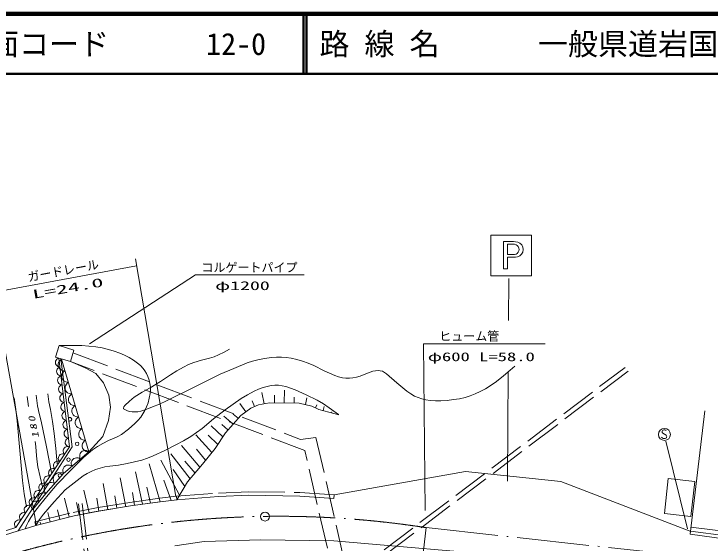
# Model space of a CAD drawing. Units: millimetres, scale not verified. Extents: x 63972 to 703972, y 2520 to 362520.
# Drawn here: x 153498 to 269367, y 274430 to 362520 of the extents above; entities that cross this region are included whole.
import ezdxf
from ezdxf.enums import TextEntityAlignment as Align

# ---------------------------------------------------------------- set-up
doc = ezdxf.new("R2010")
doc.units = ezdxf.units.MM
doc.header["$LTSCALE"] = 1000
doc.linetypes.add('DASHED', pattern=[7.5, 6, -1.5])
doc.linetypes.add('LONG_DASHED_DOTTED', pattern=[15.25, 12, -1.5, 0.25, -1.5])
for name, color, linetype, lineweight in [('M-TTL', 2, 'Continuous', 140), ('M-TTL-LINE', 7, 'Continuous', 50), ('S-BGD', 7, 'Continuous', 13), ('S-BGD-HTXT', 6, 'Continuous', 13), ('S-BMK', 2, 'LONG_DASHED_DOTTED', 13)]:
    doc.layers.add(name, color=color, linetype=linetype, lineweight=lineweight)
doc.layers.add('M-TTL-TXT', color=7, linetype='Continuous')
doc.styles.add('ＭＳ ゴシック', font='')
doc.styles.get('ＭＳ ゴシック').set_extended_font_data('MS Gothic')

# ---------------------------------------------------------------- blocks, each defined once
blk = doc.blocks.new('BUHIN31')
at = {"color": 7, "linetype": 'Continuous', "lineweight": 13}
blk.add_lwpolyline([(405, 611), (234, 659), (67, 664), (-147, 634), (-309, 548), (-451, 435), (-576, 246), (-626, 72), (-641, -111), (-586, -320), (-513, -469), (-405, -611)], dxfattribs=at)
blk = doc.blocks.new('BUHIN32')
at = {"color": 7, "linetype": 'Continuous', "lineweight": 13}
blk.add_lwpolyline([(-90, 738), (-253, 662), (-386, 556), (-531, 393), (-600, 219), (-634, 39), (-606, -190), (-530, -357), (-422, -508), (-242, -633), (-87, -700), (90, -738)], dxfattribs=at)
blk = doc.blocks.new('BUHIN33')
at = {"color": 7, "linetype": 'Continuous', "lineweight": 13}
blk.add_lwpolyline([(-283, 962), (-483, 825), (-637, 654), (-794, 404), (-847, 159), (-852, -89), (-764, -387), (-626, -592), (-448, -770), (-181, -895), (39, -950), (283, -962)], dxfattribs=at)
blk = doc.blocks.new('BUHIN34')
at = {"color": 7, "linetype": 'Continuous', "lineweight": 13}
blk.add_lwpolyline([(703, 606), (511, 722), (309, 787), (38, 823), (-189, 774), (-400, 685), (-618, 497), (-738, 302), (-820, 84), (-824, -189), (-786, -396), (-703, -606)], dxfattribs=at)
blk = doc.blocks.new('BUHIN35')
at = {"color": 7, "linetype": 'Continuous', "lineweight": 13}
blk.add_lwpolyline([(741, 830), (494, 938), (243, 983), (-84, 984), (-346, 890), (-583, 751), (-812, 493), (-924, 243), (-987, -29), (-949, -354), (-872, -594), (-741, -830)], dxfattribs=at)
blk = doc.blocks.new('BUHIN36')
at = {"color": 7, "linetype": 'Continuous', "lineweight": 13}
blk.add_lwpolyline([(550, 673), (354, 749), (156, 776), (-99, 765), (-301, 683), (-480, 566), (-651, 358), (-730, 158), (-770, -56), (-729, -308), (-661, -493), (-550, -673)], dxfattribs=at)
blk = doc.blocks.new('BUHIN118')
at = {"color": 7, "linetype": 'Continuous', "lineweight": 13}
blk.add_lwpolyline([(310, 645), (255, 705), (180, 740), (75, 760), (-80, 760), (-210, 725), (-320, 650), (-385, 540), (-390, 425), (-385, 350), (-345, 250), (-275, 195), (270, -120), (330, -210), (370, -335), (360, -455), (325, -550), (255, -640), (100, -685), (-130, -685), (-230, -670), (-325, -625), (-405, -550), (-475, -435)], dxfattribs=at)
blk.add_circle((0, 0), 995, dxfattribs=at)
blk = doc.blocks.new('BUHIN125')
at = {"color": 2, "linetype": 'Continuous', "lineweight": 13}
for radius in [746, 22.5]:
    blk.add_circle((0, 0), radius, dxfattribs=at)

msp = doc.modelspace()

# ---------------------------------------------------------------- linework, layer by layer
at = {"layer": 'M-TTL'}
msp.add_line((703972, 362520), (63972, 362520), dxfattribs=at)
at = {"layer": 'M-TTL-LINE'}
for p, q in [((201722, 362520), (201722, 352520)), ((202222, 362520), (202222, 352520)), ((63972, 352520), (703972, 352520))]:
    msp.add_line(p, q, dxfattribs=at)
at = {"layer": 'S-BGD'}
for p, q in [((232869, 318934), (232869, 325684)), ((232869, 325684), (239619, 325684)), ((239619, 325684), (239619, 318934)), ((234959, 320064), (234959, 324609)), ((234959, 324609), (236634, 324609)), ((236634, 324609), (236998, 324580)), ((236998, 324580), (237350, 324515)), ((235673, 324165), (235673, 322452)), ((235673, 324165), (236591, 324165)), ((235673, 322452), (236591, 322452)), ((235673, 322009), (235673, 320064)), ((235673, 322009), (236634, 322009)), ((236969, 322023), (236634, 322009)), ((237307, 322094), (236969, 322023)), ((234959, 320064), (235673, 320064)), ((239619, 318934), (232869, 318934)), ((235851, 318492), (235812, 311476)), ((161018, 307305), (160444, 305375)), ((163486, 306571), (161018, 307305)), ((162913, 304641), (163486, 306571)), ((160444, 305375), (162913, 304641)), ((162746, 290443), (160950, 305211)), ((163195, 290443), (161309, 305076)), ((161309, 305076), (161444, 305031)), ((161444, 305031), (165978, 289635)), ((235763, 302919), (235661, 284746)), ((195137, 297609), (194764, 299519)), ((196873, 297781), (196884, 299051)), ((198503, 297766), (198523, 299911)), ((193566, 297160), (193169, 298120)), ((196057, 297788), (194217, 297429)), ((200950, 297744), (196057, 297788)), ((200134, 297751), (200143, 298709)), ((202005, 297497), (202266, 298613)), ((192082, 296293), (191100, 297661)), ((192915, 296891), (191249, 295695)), ((194217, 297429), (192915, 296891)), ((203060, 297250), (200950, 297744)), ((204272, 296666), (203060, 297250)), ((203666, 296958), (203891, 297426)), ((207551, 295757), (204272, 296666)), ((204967, 296475), (205150, 297141)), ((189970, 294236), (188444, 295574)), ((191249, 295695), (188691, 292777)), ((190823, 295209), (190016, 295916)), ((206359, 296094), (206415, 296300)), ((266070, 275890), (268481, 296447)), ((188264, 292126), (186335, 293927)), ((189117, 293263), (188092, 294162)), ((186458, 289523), (183757, 292444)), ((187411, 290825), (185805, 292408)), ((188691, 292777), (186985, 290174)), ((262013, 291382), (265615, 276784)), ((153828, 276999), (162746, 290443)), ((154196, 276486), (163195, 290443)), ((184464, 287076), (181391, 290678)), ((185403, 288221), (183898, 290078)), ((186985, 290174), (184875, 287570)), ((165978, 289635), (161758, 285999)), ((182818, 285101), (179590, 289266)), ((177850, 281308), (175989, 287606)), ((181060, 282386), (177966, 288242)), ((183641, 286089), (181956, 288065)), ((184875, 287570), (182407, 284608)), ((174910, 280904), (173729, 286264)), ((181958, 283867), (180014, 286653)), ((206808, 282462), (228671, 286334)), ((228671, 286334), (244520, 284669)), ((161758, 285999), (158796, 282677)), ((172138, 280489), (171186, 285275)), ((261758, 279345), (262410, 285154)), ((262410, 285154), (266844, 284656)), ((169131, 279995), (168361, 284322)), ((179691, 281533), (178460, 284887)), ((182407, 284608), (180611, 281645)), ((244520, 284669), (266163, 276345)), ((266844, 284656), (266192, 278847)), ((166034, 279457), (165112, 283263)), ((173564, 280710), (173255, 282847)), ((176257, 281099), (175635, 283757)), ((158796, 282677), (156596, 279984)), ((162712, 278755), (161934, 281914)), ((167627, 279749), (167275, 281896)), ((170635, 280242), (170299, 282289)), ((180611, 281645), (176930, 281196)), ((180611, 281645), (177850, 281308)), ((180611, 281645), (180552, 282242)), ((187568, 282166), (180611, 281645)), ((192625, 282386), (187568, 282166)), ((201070, 282249), (192625, 282386)), ((206768, 281864), (201070, 282249)), ((206808, 282462), (206768, 281864)), ((164351, 279120), (163933, 281207)), ((172890, 280613), (166875, 279625)), ((172890, 280613), (167627, 279749)), ((177850, 281308), (172890, 280613)), ((176930, 281196), (172890, 280613)), ((156596, 279984), (156596, 280209)), ((159525, 277970), (159136, 279548)), ((161119, 278363), (160730, 279941)), ((167627, 279749), (163509, 278952)), ((166875, 279625), (163509, 278952)), ((266192, 278847), (261758, 279345)), ((163509, 278952), (157135, 277381)), ((163509, 278952), (157135, 277381)), ((148210, 275222), (153828, 276999)), ((155362, 276799), (157135, 277381)), ((156991, 277963), (157135, 277381)), ((157932, 277577), (157854, 277893)), ((266166, 277053), (305392, 272505)), ((154196, 276486), (148400, 274653)), ((154196, 276486), (155362, 276799)), ((276773, 274480), (266070, 275890)), ((266128, 276386), (276835, 274976)), ((180280, 273962), (185137, 274684)), ((185137, 274684), (194596, 274981)), ((194596, 274981), (206742, 274812)), ((206742, 274812), (237649, 272151))]:
    msp.add_line(p, q, dxfattribs=at)
at = {"layer": 'S-BGD', "linetype": 'DASHED'}
for p, q in [((163445, 306043), (201220, 291694)), ((201918, 289824), (162913, 304641)), ((162913, 304641), (165356, 303581)), ((165356, 303581), (167115, 302666)), ((209126, 268781), (255225, 303686)), ((167115, 302666), (168381, 301118)), ((209323, 267927), (255708, 303049)), ((168381, 301118), (169296, 299078)), ((169296, 299078), (169577, 297038)), ((169577, 297038), (169225, 294857)), ((169225, 294857), (168311, 292183)), ((168311, 292183), (165978, 289635)), ((201220, 291694), (203775, 292007)), ((203775, 292007), (214622, 244928)), ((212400, 244328), (201918, 289824)), ((180552, 282242), (187533, 282765)), ((187533, 282765), (192617, 282987)), ((192617, 282987), (201095, 282849)), ((201095, 282849), (206808, 282462)), ((172800, 281206), (177772, 281903)), ((177772, 281903), (180552, 282242)), ((164240, 280942), (167461, 254258)), ((164835, 281014), (168094, 254022)), ((167522, 280339), (172800, 281206)), ((156991, 277963), (163380, 279538)), ((163380, 279538), (167522, 280339))]:
    msp.add_line(p, q, dxfattribs=at)
at = {"layer": 'S-BGD'}
for points in [[(161018, 307305), (162906, 307334), (164802, 307302), (165978, 307226), (167150, 307089), (168196, 306908), (169239, 306667), (170188, 306387), (171119, 306050), (171910, 305708), (172671, 305313), (173374, 304880), (174057, 304389), (174546, 303972), (174992, 303512), (175297, 303117), (175557, 302678), (175801, 302139), (175990, 301574), (176129, 300976), (176208, 300372), (176220, 299845), (176170, 299311), (176026, 298548), (175819, 297782), (175590, 297121), (175306, 296485), (174980, 295924), (174601, 295395), (174141, 294854), (173631, 294347), (172544, 293407), (171417, 292511), (170807, 292179), (170157, 291895), (169220, 291486), (168304, 291021), (167427, 290505), (166573, 289933), (165847, 289369), (165152, 288753), (162904, 286508), (160694, 284216), (159195, 282467), (157742, 280679), (156995, 279702), (156296, 278687), (155922, 278049), (155599, 277377), (155480, 277094), (155362, 276799)], [(189387, 306721), (188485, 306211), (187544, 305749), (186811, 305458), (186049, 305220), (184741, 304888), (183448, 304499), (182577, 304143), (181723, 303729), (180627, 303114), (179551, 302440), (177879, 301343), (176180, 300299), (174827, 299534), (173508, 298720), (172715, 298047), (171972, 297336), (171810, 297130), (171709, 296904), (171752, 296803), (171865, 296711), (172293, 296493), (172702, 296350), (173162, 296274), (173634, 296257), (174132, 296297), (174633, 296398), (175612, 296715), (176573, 297089), (177752, 297568), (178921, 298108), (183380, 300338), (187850, 302550), (190075, 303518), (192326, 304431), (193189, 304714), (194069, 304939), (195199, 305161), (196350, 305326), (197177, 305394), (198015, 305401), (198829, 305336), (199638, 305210), (200574, 305001), (201504, 304730), (202459, 304380), (203400, 303971), (205137, 303125), (206913, 302327), (207548, 302112), (208201, 301956), (208768, 301881), (209350, 301865), (209927, 301917), (210504, 302029), (211154, 302229), (211796, 302489), (212491, 302786), (213212, 303027), (213653, 303116), (214112, 303145), (214472, 303113), (214825, 303022), (215181, 302854), (215522, 302625), (217205, 301132), (218912, 299698), (219534, 299278), (220197, 298904), (220771, 298645), (221367, 298442), (222068, 298277), (222783, 298171), (223652, 298113), (224532, 298115), (225612, 298181), (226688, 298306), (227663, 298470), (228624, 298691), (229442, 298945), (230242, 299257), (231120, 299665), (231971, 300128), (232904, 300709), (233812, 301347), (234977, 302258), (236110, 303219), (236493, 303554), (236874, 303890)], [(157135, 277381), (157738, 278337), (158394, 279265), (160192, 281310), (162033, 283312), (163501, 284482), (165007, 285606), (165671, 286012), (166365, 286365), (167083, 286665), (167833, 286913), (168628, 287103), (169446, 287236), (170905, 287421), (172350, 287664), (173568, 287928), (174783, 288253), (175752, 288588), (176702, 288979), (178594, 289857), (180463, 290790), (181716, 291458), (182937, 292177), (183899, 292821), (184837, 293521), (186734, 295098), (188670, 296628), (189966, 297583), (191304, 298494), (192365, 299129), (193466, 299719), (194202, 300055), (194975, 300341), (195638, 300524), (196323, 300649), (196923, 300702), (197533, 300694), (198146, 300619), (198759, 300483), (199551, 300235), (200325, 299929), (202162, 299100), (203978, 298215), (204999, 297608), (205989, 296950), (206757, 296407), (207518, 295857)], [(159760, 286181), (158927, 290446), (158035, 294698), (157699, 295983), (157423, 297278), (157294, 298154), (157203, 299036)], [(160717, 287644), (160498, 290160), (160218, 292683), (159920, 294680), (159563, 296665), (159335, 297962), (159132, 299271)], [(155595, 280440), (155223, 282635), (154910, 284849), (154467, 289817), (154019, 294792), (153802, 296689), (153565, 298592)], [(155918, 297158), (155794, 297998), (155685, 298851)], [(158234, 283774), (157841, 285450), (157504, 287146), (157328, 288411), (157211, 289694), (157142, 290511), (157058, 291336)]]:
    msp.add_lwpolyline(points, dxfattribs=at)
for centre in [(164024, 290959), (162588, 288325)]:
    msp.add_circle(centre, 298, dxfattribs=at)
for centre, radius, start, end in [((237004, 323310), 1253, 284.01482, 73.96793), ((236718, 323309), 866, 261.59277, 98.4072), ((162826, 295029), 298, 229.85299, 144.82949), ((161153, 285691), 298, 352.4919, 284.04919)]:
    msp.add_arc(centre, radius, start, end, dxfattribs=at)
at = {"layer": 'S-BGD-HTXT'}
for p, q in [((173709, 321770), (180449, 282158)), ((150255, 316228), (173910, 320588)), ((166078, 307611), (183737, 319059)), ((183737, 319059), (201797, 319059)), ((150042, 317407), (157224, 277554)), ((221695, 307611), (241918, 307611)), ((221695, 307611), (221939, 279844)), ((222118, 276999), (218799, 248054))]:
    msp.add_line(p, q, dxfattribs=at)
at = {"layer": 'S-BMK'}
msp.add_line((222118, 276999), (311975, 267234), dxfattribs=at)
msp.add_arc((197606, 119186), 159706, 81.17116, 111.2377, dxfattribs=at)

# ---------------------------------------------------------------- block references
at = {"layer": 'S-BGD'}
for name, p in [('BUHIN32', (161040, 304473)), ('BUHIN33', (161727, 304069)), ('BUHIN32', (161220, 302996)), ('BUHIN33', (162294, 302145)), ('BUHIN32', (161399, 301519)), ('BUHIN32', (161579, 300042)), ('BUHIN33', (162861, 300220)), ('BUHIN32', (161758, 298565)), ('BUHIN33', (163428, 298296)), ('BUHIN32', (161938, 297089)), ('BUHIN33', (163994, 296371)), ('BUHIN32', (162117, 295612)), ('BUHIN32', (162297, 294135)), ('BUHIN33', (164561, 294446)), ('BUHIN32', (162476, 292658)), ('BUHIN33', (165128, 292522)), ('BUHIN118', (261773, 292508)), ('BUHIN32', (162656, 291181)), ('BUHIN33', (165694, 290597)), ('BUHIN31', (162340, 289832)), ('BUHIN34', (165274, 289029)), ('BUHIN31', (161530, 288610)), ('BUHIN34', (163868, 287817)), ('BUHIN31', (160719, 287387)), ('BUHIN34', (162462, 286605)), ('BUHIN31', (159908, 286165)), ('BUHIN31', (159097, 284943)), ('BUHIN35', (161018, 285169)), ('BUHIN31', (158287, 283721)), ('BUHIN35', (159536, 283508)), ('BUHIN31', (157476, 282499)), ('BUHIN36', (158246, 282004)), ('BUHIN31', (156665, 281276)), ('BUHIN31', (155855, 280054)), ('BUHIN36', (157146, 280658)), ('BUHIN31', (155044, 278832)), ('BUHIN31', (154233, 277610))]:
    msp.add_blockref(name, p, dxfattribs=at)
at = {"layer": 'S-BMK'}
msp.add_blockref('BUHIN125', (195292, 278852), dxfattribs=at)

# ---------------------------------------------------------------- texts
at = {"layer": 'M-TTL-TXT', "style": 'ＭＳ ゴシック'}
for s, p in [('図面コード', (144352, 357520)), ('12-0', (185493, 357520)), ('路 線 名', (204352, 357520)), ('一般県道岩国美和線', (240706, 357520))]:
    msp.add_text(s, height=3666, dxfattribs=at).set_placement(p, align=Align.MIDDLE_LEFT)
at = {"layer": 'S-BGD', "insert": (157725, 292025), "char_height": 1100, "attachment_point": 7, "rotation": 101.8, "style": 'ＭＳ ゴシック'}
msp.add_mtext('\\T1.33;\\W1.35;\\Q15;180', dxfattribs=at)
at = {"layer": 'S-BGD-HTXT', "style": 'ＭＳ ゴシック'}
msp.add_text('ガードレール', height=1466, rotation=10.6, dxfattribs=at).set_placement((156016, 317514), align=Align.BOTTOM_LEFT)
for s, p in [('コルゲートパイプ', (184699, 319132)), ('ヒューム管', (224287, 307686))]:
    msp.add_text(s, height=1466, dxfattribs=at).set_placement(p, align=Align.BOTTOM_LEFT)
at = {"layer": 'S-BGD-HTXT', "style": 'ＭＳ ゴシック', "width": 2}
msp.add_text('L=24.0', height=1466, rotation=10.1, dxfattribs=at).set_placement((156786, 314654), align=Align.BOTTOM_LEFT)
at = {"layer": 'S-BGD-HTXT', "style": 'ＭＳ ゴシック'}
for s, width, p in [('φ1200', 1.65, (186994, 316107)), ('φ600 L=58.0', 1.55, (222391, 304273))]:
    msp.add_text(s, height=1466, dxfattribs=dict(at, width=width)).set_placement(p, align=Align.BOTTOM_LEFT)

doc.saveas('drawing.dxf')
